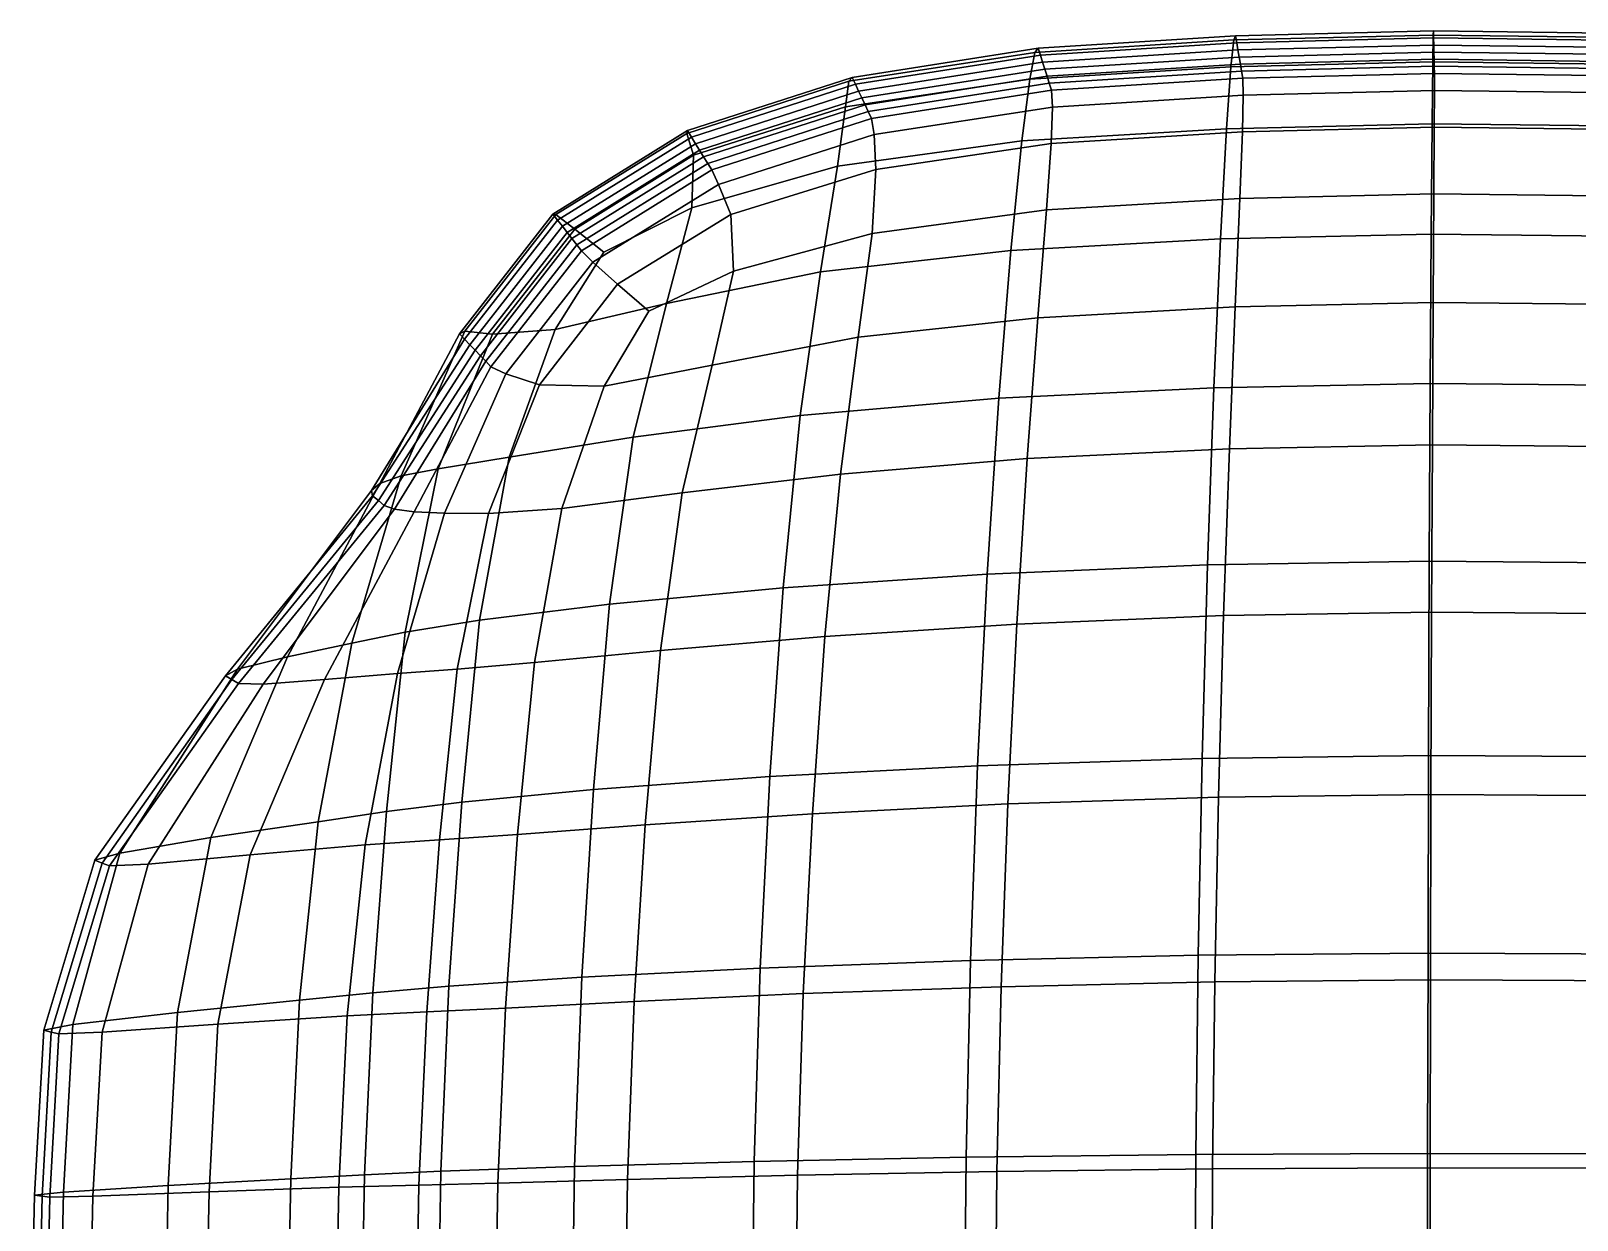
# Model space of a CAD drawing. Extents: x -19.4 to 22.4, y -12.8 to 18.3.
# Drawn here: x -19.42 to 1.5, y 2.23 to 18.33 of the extents above; entities that cross this region are included whole.
import ezdxf

# ---------------------------------------------------------------- set-up
doc = ezdxf.new("R2010")
doc.units = 0
doc.header["$MEASUREMENT"] = 0
doc.layers.add('Boundaries', color=7, linetype='CONTINUOUS')

msp = doc.modelspace()

# ---------------------------------------------------------------- linework, layer by layer
at = {"layer": 'Boundaries'}
for points in [[(-3.14298, 18.20261, 31.34389), (-5.83374, 18.0345, 31.05442), (-5.90399, 17.67125, 31.42837), (-3.18129, 17.83858, 31.72597)], [(-3.14298, 18.20261, 31.34389), (-3.11924, 18.25868, 31.10717), (-5.78996, 18.09095, 30.8214), (-5.83374, 18.0345, 31.05442)], [(-3.10293, 18.16317, 30.94444), (-5.75968, 17.99632, 30.66017), (-5.78996, 18.09095, 30.8214), (-3.11924, 18.25868, 31.10717)], [(-3.14298, 18.20261, 31.34389), (-3.18129, 17.83858, 31.72597), (-0.45187, 17.90522, 31.84449), (-0.4464, 18.26954, 31.45914)], [(-3.14298, 18.20261, 31.34389), (-0.4464, 18.26954, 31.45914), (-0.44302, 18.32546, 31.22093), (-3.11924, 18.25868, 31.10717)], [(-3.10293, 18.16317, 30.94444), (-3.11924, 18.25868, 31.10717), (-0.44302, 18.32546, 31.22093), (-0.4407, 18.22959, 31.05761)], [(-3.10293, 18.16317, 30.94444), (-0.4407, 18.22959, 31.05761), (-0.43838, 18.13373, 30.89429), (-3.08661, 18.06766, 30.78172)], [(2.25099, 18.23591, 31.40123), (-0.4464, 18.26954, 31.45914), (-0.45187, 17.90522, 31.84449), (2.27849, 17.87173, 31.78494)], [(2.25099, 18.23591, 31.40123), (2.23397, 18.29191, 31.16377), (-0.44302, 18.32546, 31.22093), (-0.4464, 18.26954, 31.45914)], [(2.22228, 18.19622, 31.00075), (-0.4407, 18.22959, 31.05761), (-0.44302, 18.32546, 31.22093), (2.23397, 18.29191, 31.16377)], [(2.22228, 18.19622, 31.00075), (2.21059, 18.10053, 30.83773), (-0.43838, 18.13373, 30.89429), (-0.4407, 18.22959, 31.05761)], [(-8.35012, 17.64426, 30.70057), (-8.39631, 17.29703, 31.06205), (-5.90399, 17.67125, 31.42837), (-5.83374, 18.0345, 31.05442)], [(-8.35012, 17.64426, 30.70057), (-5.83374, 18.0345, 31.05442), (-5.78996, 18.09095, 30.8214), (-8.3053, 17.69688, 30.47306)], [(-8.26185, 17.60431, 30.31365), (-8.3053, 17.69688, 30.47306), (-5.78996, 18.09095, 30.8214), (-5.75968, 17.99632, 30.66017)], [(-8.26185, 17.60431, 30.31365), (-5.75968, 17.99632, 30.66017), (-5.72939, 17.90168, 30.49894), (-8.2184, 17.51173, 30.15425)], [(-3.10293, 18.16317, 30.94444), (-3.08661, 18.06766, 30.78172), (-5.72939, 17.90168, 30.49894), (-5.75968, 17.99632, 30.66017)], [(-3.07029, 17.97214, 30.61899), (-5.6991, 17.80704, 30.33771), (-5.72939, 17.90168, 30.49894), (-3.08661, 18.06766, 30.78172)], [(-3.07029, 17.97214, 30.61899), (-3.08661, 18.06766, 30.78172), (-0.43838, 18.13373, 30.89429), (-0.43607, 18.03787, 30.73097)], [(-3.07029, 17.97214, 30.61899), (-0.43607, 18.03787, 30.73097), (-0.43375, 17.94201, 30.56766), (-3.05397, 17.87664, 30.45628)], [(2.19891, 18.00485, 30.67471), (-0.43607, 18.03787, 30.73097), (-0.43838, 18.13373, 30.89429), (2.21059, 18.10053, 30.83773)], [(2.19891, 18.00485, 30.67471), (2.18722, 17.90916, 30.51169), (-0.43375, 17.94201, 30.56766), (-0.43607, 18.03787, 30.73097)], [(-8.17496, 17.41916, 29.99484), (-8.2184, 17.51173, 30.15425), (-5.72939, 17.90168, 30.49894), (-5.6991, 17.80704, 30.33771)], [(-8.17496, 17.41916, 29.99484), (-5.6991, 17.80704, 30.33771), (-5.66881, 17.71241, 30.17649), (-8.13151, 17.32659, 29.83544)], [(-3.23994, 17.00137, 32.31087), (-3.18129, 17.83858, 31.72597), (-5.90399, 17.67125, 31.42837), (-6.01112, 16.8371, 31.99867)], [(-3.07029, 17.97214, 30.61899), (-3.05397, 17.87664, 30.45628), (-5.66881, 17.71241, 30.17649), (-5.6991, 17.80704, 30.33771)], [(-3.03766, 17.78112, 30.29355), (-5.63853, 17.61778, 30.01526), (-5.66881, 17.71241, 30.17649), (-3.05397, 17.87664, 30.45628)], [(-3.23994, 17.00137, 32.31087), (-0.46025, 17.06684, 32.43528), (-0.45187, 17.90522, 31.84449), (-3.18129, 17.83858, 31.72597)], [(-3.03766, 17.78112, 30.29355), (-3.05397, 17.87664, 30.45628), (-0.43375, 17.94201, 30.56766), (-0.43143, 17.84615, 30.40434)], [(-3.03766, 17.78112, 30.29355), (-0.43143, 17.84615, 30.40434), (-0.42911, 17.75029, 30.24102), (-3.02134, 17.68561, 30.13082)], [(2.32063, 17.03394, 32.37276), (2.27849, 17.87173, 31.78494), (-0.45187, 17.90522, 31.84449), (-0.46025, 17.06684, 32.43528)], [(2.17554, 17.81348, 30.34867), (-0.43143, 17.84615, 30.40434), (-0.43375, 17.94201, 30.56766), (2.18722, 17.90916, 30.51169)], [(2.17554, 17.81348, 30.34867), (2.16385, 17.71779, 30.18565), (-0.42911, 17.75029, 30.24102), (-0.43143, 17.84615, 30.40434)], [(-8.35012, 17.64426, 30.70057), (-8.3053, 17.69688, 30.47306), (-10.53611, 16.97615, 30.19215), (-10.54378, 16.93827, 30.41778)], [(-8.35012, 17.64426, 30.70057), (-10.54378, 16.93827, 30.41778), (-10.45342, 16.64309, 30.77762), (-8.39631, 17.29703, 31.06205)], [(-8.26185, 17.60431, 30.31365), (-10.481, 16.88735, 30.03421), (-10.53611, 16.97615, 30.19215), (-8.3053, 17.69688, 30.47306)], [(-8.26185, 17.60431, 30.31365), (-8.2184, 17.51173, 30.15425), (-10.42588, 16.79855, 29.87627), (-10.481, 16.88735, 30.03421)], [(-8.50615, 16.49445, 31.59906), (-6.01112, 16.8371, 31.99867), (-5.90399, 17.67125, 31.42837), (-8.39631, 17.29703, 31.06205)], [(-8.08807, 17.23402, 29.67603), (-8.13151, 17.32659, 29.83544), (-5.66881, 17.71241, 30.17649), (-5.63853, 17.61778, 30.01526)], [(-8.08807, 17.23402, 29.67603), (-5.63853, 17.61778, 30.01526), (-5.60824, 17.52314, 29.85403), (-8.04462, 17.14144, 29.51662)], [(-3.03766, 17.78112, 30.29355), (-3.02134, 17.68561, 30.13082), (-5.60824, 17.52314, 29.85403), (-5.63853, 17.61778, 30.01526)], [(-3.01414, 17.45642, 30.05899), (-5.59459, 17.2952, 29.78139), (-5.60824, 17.52314, 29.85403), (-3.02134, 17.68561, 30.13082)], [(-3.01414, 17.45642, 30.05899), (-3.02134, 17.68561, 30.13082), (-0.42911, 17.75029, 30.24102), (-0.4281, 17.5206, 30.16952)], [(2.15871, 17.48835, 30.11399), (-0.4281, 17.5206, 30.16952), (-0.42911, 17.75029, 30.24102), (2.16385, 17.71779, 30.18565)], [(-8.17496, 17.41916, 29.99484), (-10.37076, 16.70974, 29.71833), (-10.42588, 16.79855, 29.87627), (-8.2184, 17.51173, 30.15425)], [(-8.17496, 17.41916, 29.99484), (-8.13151, 17.32659, 29.83544), (-10.31565, 16.62094, 29.5604), (-10.37076, 16.70974, 29.71833)], [(-8.00833, 16.92205, 29.44394), (-8.04462, 17.14144, 29.51662), (-5.60824, 17.52314, 29.85403), (-5.59459, 17.2952, 29.78139)], [(-3.01414, 17.45642, 30.05899), (-3.02463, 16.96013, 30.16365), (-5.61325, 16.80104, 29.88071), (-5.59459, 17.2952, 29.78139)], [(-3.01414, 17.45642, 30.05899), (-0.4281, 17.5206, 30.16952), (-0.42962, 17.02349, 30.27634), (-3.02463, 16.96013, 30.16365)], [(2.15871, 17.48835, 30.11399), (2.16629, 16.99166, 30.21972), (-0.42962, 17.02349, 30.27634), (-0.4281, 17.5206, 30.16952)], [(-8.50615, 16.49445, 31.59906), (-8.39631, 17.29703, 31.06205), (-10.45342, 16.64309, 30.77762), (-10.47426, 15.93048, 31.26641)], [(-8.08807, 17.23402, 29.67603), (-10.26054, 16.53214, 29.40246), (-10.31565, 16.62094, 29.5604), (-8.13151, 17.32659, 29.83544)], [(-8.08807, 17.23402, 29.67603), (-8.04462, 17.14144, 29.51662), (-10.20542, 16.44333, 29.24452), (-10.26054, 16.53214, 29.40246)], [(-8.00833, 16.92205, 29.44394), (-5.59459, 17.2952, 29.78139), (-5.61325, 16.80104, 29.88071), (-7.98491, 16.44951, 29.54007)], [(-12.29182, 15.76357, 29.95844), (-12.35646, 15.84647, 30.11599), (-10.53611, 16.97615, 30.19215), (-10.481, 16.88735, 30.03421)], [(-12.31486, 15.83831, 30.34209), (-10.54378, 16.93827, 30.41778), (-10.53611, 16.97615, 30.19215), (-12.35646, 15.84647, 30.11599)], [(-8.00833, 16.92205, 29.44394), (-10.11417, 16.24811, 29.17839), (-10.20542, 16.44333, 29.24452), (-8.04462, 17.14144, 29.51662)], [(-3.23994, 17.00137, 32.31087), (-6.01112, 16.8371, 31.99867), (-6.15938, 15.35462, 32.78789), (-3.32135, 15.51141, 33.12269)], [(-3.05998, 16.05706, 30.51621), (-5.67724, 15.90191, 30.22135), (-5.61325, 16.80104, 29.88071), (-3.02463, 16.96013, 30.16365)], [(-3.23994, 17.00137, 32.31087), (-3.32135, 15.51141, 33.12269), (-0.4719, 15.57395, 33.25623), (-0.46025, 17.06684, 32.43528)], [(-3.05998, 16.05706, 30.51621), (-3.02463, 16.96013, 30.16365), (-0.42962, 17.02349, 30.27634), (-0.43469, 16.11888, 30.63371)], [(2.32063, 17.03394, 32.37276), (-0.46025, 17.06684, 32.43528), (-0.4719, 15.57395, 33.25623), (2.37915, 15.54252, 33.18912)], [(2.19174, 16.08781, 30.57466), (-0.43469, 16.11888, 30.63371), (-0.42962, 17.02349, 30.27634), (2.16629, 16.99166, 30.21972)], [(-12.31486, 15.83831, 30.34209), (-12.05647, 15.64412, 30.70438), (-10.45342, 16.64309, 30.77762), (-10.54378, 16.93827, 30.41778)], [(-12.29182, 15.76357, 29.95844), (-10.481, 16.88735, 30.03421), (-10.42588, 16.79855, 29.87627), (-12.22718, 15.68068, 29.8009)], [(-12.16254, 15.59778, 29.64336), (-12.22718, 15.68068, 29.8009), (-10.42588, 16.79855, 29.87627), (-10.37076, 16.70974, 29.71833)], [(-8.00833, 16.92205, 29.44394), (-7.98491, 16.44951, 29.54007), (-9.94893, 15.83988, 29.29228), (-10.11417, 16.24811, 29.17839)], [(-8.50615, 16.49445, 31.59906), (-8.73677, 15.06519, 32.32157), (-6.15938, 15.35462, 32.78789), (-6.01112, 16.8371, 31.99867)], [(-8.03747, 15.58562, 29.85799), (-7.98491, 16.44951, 29.54007), (-5.61325, 16.80104, 29.88071), (-5.67724, 15.90191, 30.22135)], [(-12.16254, 15.59778, 29.64336), (-10.37076, 16.70974, 29.71833), (-10.31565, 16.62094, 29.5604), (-12.09791, 15.51489, 29.48583)], [(-12.03327, 15.432, 29.32829), (-12.09791, 15.51489, 29.48583), (-10.31565, 16.62094, 29.5604), (-10.26054, 16.53214, 29.40246)], [(-11.66475, 15.32987, 31.10499), (-10.47426, 15.93048, 31.26641), (-10.45342, 16.64309, 30.77762), (-12.05647, 15.64412, 30.70438)], [(-12.03327, 15.432, 29.32829), (-10.26054, 16.53214, 29.40246), (-10.20542, 16.44333, 29.24452), (-11.96863, 15.3491, 29.17075)], [(-11.81461, 15.19494, 29.10955), (-11.96863, 15.3491, 29.17075), (-10.20542, 16.44333, 29.24452), (-10.11417, 16.24811, 29.17839)], [(-8.50615, 16.49445, 31.59906), (-10.47426, 15.93048, 31.26641), (-10.81765, 14.63602, 31.85002), (-8.73677, 15.06519, 32.32157)], [(-8.03747, 15.58562, 29.85799), (-9.91114, 15.07401, 29.58543), (-9.94893, 15.83988, 29.29228), (-7.98491, 16.44951, 29.54007)], [(-11.81461, 15.19494, 29.10955), (-10.11417, 16.24811, 29.17839), (-9.94893, 15.83988, 29.29228), (-11.48054, 14.89682, 29.23768)], [(-3.05998, 16.05706, 30.51621), (-0.43469, 16.11888, 30.63371), (-0.44391, 14.65035, 31.28401), (-3.12438, 14.59152, 31.15839)], [(2.19174, 16.08781, 30.57466), (2.23806, 14.62079, 31.22088), (-0.44391, 14.65035, 31.28401), (-0.43469, 16.11888, 30.63371)], [(-11.66475, 15.32987, 31.10499), (-12.32425, 14.28598, 31.38634), (-10.81765, 14.63602, 31.85002), (-10.47426, 15.93048, 31.26641)], [(-8.03747, 15.58562, 29.85799), (-5.67724, 15.90191, 30.22135), (-5.7941, 14.44403, 30.84344), (-8.2235, 14.18014, 30.42275)], [(-3.05998, 16.05706, 30.51621), (-3.12438, 14.59152, 31.15839), (-5.7941, 14.44403, 30.84344), (-5.67724, 15.90191, 30.22135)], [(-12.29182, 15.76357, 29.95844), (-13.54983, 14.15182, 30.21946), (-13.62109, 14.22624, 30.37837), (-12.35646, 15.84647, 30.11599)], [(-12.31486, 15.83831, 30.34209), (-12.35646, 15.84647, 30.11599), (-13.62109, 14.22624, 30.37837), (-13.54597, 14.26299, 30.60051)], [(-12.29182, 15.76357, 29.95844), (-12.22718, 15.68068, 29.8009), (-13.47858, 14.0774, 30.06054), (-13.54983, 14.15182, 30.21946)], [(-12.31486, 15.83831, 30.34209), (-13.54597, 14.26299, 30.60051), (-13.17382, 14.2212, 30.94731), (-12.05647, 15.64412, 30.70438)], [(-11.0587, 14.5334, 29.48891), (-11.48054, 14.89682, 29.23768), (-9.94893, 15.83988, 29.29228), (-9.91114, 15.07401, 29.58543)], [(-12.16254, 15.59778, 29.64336), (-13.40733, 14.00298, 29.90163), (-13.47858, 14.0774, 30.06054), (-12.22718, 15.68068, 29.8009)], [(-12.16254, 15.59778, 29.64336), (-12.09791, 15.51489, 29.48583), (-13.33608, 13.92857, 29.74272), (-13.40733, 14.00298, 29.90163)], [(-12.03327, 15.432, 29.32829), (-13.26482, 13.85415, 29.58381), (-13.33608, 13.92857, 29.74272), (-12.09791, 15.51489, 29.48583)], [(-11.66475, 15.32987, 31.10499), (-12.05647, 15.64412, 30.70438), (-13.17382, 14.2212, 30.94731), (-12.32425, 14.28598, 31.38634)], [(-8.03747, 15.58562, 29.85799), (-8.2235, 14.18014, 30.42275), (-10.20021, 13.80063, 30.0321), (-9.91114, 15.07401, 29.58543)], [(-3.41163, 13.49636, 34.02303), (-3.32135, 15.51141, 33.12269), (-6.15938, 15.35462, 32.78789), (-6.32343, 13.35281, 33.66116)], [(-3.41163, 13.49636, 34.02303), (-0.48483, 13.55368, 34.16753), (-0.4719, 15.57395, 33.25623), (-3.32135, 15.51141, 33.12269)], [(2.44408, 13.52487, 34.09489), (2.37915, 15.54252, 33.18912), (-0.4719, 15.57395, 33.25623), (-0.48483, 13.55368, 34.16753)], [(-12.03327, 15.432, 29.32829), (-11.96863, 15.3491, 29.17075), (-13.19357, 13.77973, 29.4249), (-13.26482, 13.85415, 29.58381)], [(-11.81461, 15.19494, 29.10955), (-12.99403, 13.68184, 29.35367), (-13.19357, 13.77973, 29.4249), (-11.96863, 15.3491, 29.17075)], [(-9.00908, 13.12218, 33.12335), (-6.32343, 13.35281, 33.66116), (-6.15938, 15.35462, 32.78789), (-8.73677, 15.06519, 32.32157)], [(-11.81461, 15.19494, 29.10955), (-11.48054, 14.89682, 29.23768), (-12.53805, 13.53488, 29.45378), (-12.99403, 13.68184, 29.35367)], [(-11.0587, 14.5334, 29.48891), (-9.91114, 15.07401, 29.58543), (-10.20021, 13.80063, 30.0321), (-11.66166, 13.51792, 29.69892)], [(-9.00908, 13.12218, 33.12335), (-8.73677, 15.06519, 32.32157), (-10.81765, 14.63602, 31.85002), (-11.267, 12.82603, 32.5042)], [(-11.0587, 14.5334, 29.48891), (-11.66166, 13.51792, 29.69892), (-12.53805, 13.53488, 29.45378), (-11.48054, 14.89682, 29.23768)], [(-3.20291, 12.67067, 31.94155), (-3.12438, 14.59152, 31.15839), (-0.44391, 14.65035, 31.28401), (-0.45517, 12.72449, 32.07721)], [(2.29456, 12.69744, 32.00902), (-0.45517, 12.72449, 32.07721), (-0.44391, 14.65035, 31.28401), (2.23806, 14.62079, 31.22088)], [(-12.9475, 12.55469, 31.90084), (-11.267, 12.82603, 32.5042), (-10.81765, 14.63602, 31.85002), (-12.32425, 14.28598, 31.38634)], [(-8.46338, 12.32735, 31.11701), (-8.2235, 14.18014, 30.42275), (-5.7941, 14.44403, 30.84344), (-5.93657, 12.53591, 31.60182)], [(-3.20291, 12.67067, 31.94155), (-5.93657, 12.53591, 31.60182), (-5.7941, 14.44403, 30.84344), (-3.12438, 14.59152, 31.15839)], [(-14.80864, 12.10535, 30.51642), (-14.69457, 12.20069, 30.75676), (-13.62109, 14.22624, 30.37837), (-13.54983, 14.15182, 30.21946)], [(-14.40943, 12.3037, 31.05731), (-13.54597, 14.26299, 30.60051), (-13.62109, 14.22624, 30.37837), (-14.69457, 12.20069, 30.75676)], [(-14.40943, 12.3037, 31.05731), (-13.90953, 12.39891, 31.42179), (-13.17382, 14.2212, 30.94731), (-13.54597, 14.26299, 30.60051)], [(-12.9475, 12.55469, 31.90084), (-12.32425, 14.28598, 31.38634), (-13.17382, 14.2212, 30.94731), (-13.90953, 12.39891, 31.42179)], [(-14.80864, 12.10535, 30.51642), (-13.54983, 14.15182, 30.21946), (-13.47858, 14.0774, 30.06054), (-14.794, 12.03115, 30.32937)], [(-14.71579, 11.96755, 30.16903), (-14.794, 12.03115, 30.32937), (-13.47858, 14.0774, 30.06054), (-13.40733, 14.00298, 29.90163)], [(-8.46338, 12.32735, 31.11701), (-10.60509, 12.07253, 30.59465), (-10.20021, 13.80063, 30.0321), (-8.2235, 14.18014, 30.42275)], [(-14.71579, 11.96755, 30.16903), (-13.40733, 14.00298, 29.90163), (-13.33608, 13.92857, 29.74272), (-14.63759, 11.90395, 30.00871)], [(-14.49715, 11.85072, 29.87453), (-14.63759, 11.90395, 30.00871), (-13.33608, 13.92857, 29.74272), (-13.26482, 13.85415, 29.58381)], [(-14.49715, 11.85072, 29.87453), (-13.26482, 13.85415, 29.58381), (-13.19357, 13.77973, 29.4249), (-14.23336, 11.81775, 29.79141)], [(-13.81963, 11.80009, 29.78608), (-14.23336, 11.81775, 29.79141), (-13.19357, 13.77973, 29.4249), (-12.99403, 13.68184, 29.35367)], [(-13.81963, 11.80009, 29.78608), (-12.99403, 13.68184, 29.35367), (-12.53805, 13.53488, 29.45378), (-13.22799, 11.79139, 29.88217)], [(-12.23411, 11.86294, 30.14314), (-11.66166, 13.51792, 29.69892), (-10.20021, 13.80063, 30.0321), (-10.60509, 12.07253, 30.59465)], [(-12.23411, 11.86294, 30.14314), (-13.22799, 11.79139, 29.88217), (-12.53805, 13.53488, 29.45378), (-11.66166, 13.51792, 29.69892)], [(-3.41163, 13.49636, 34.02303), (-6.32343, 13.35281, 33.66116), (-6.47978, 10.97463, 34.49345), (-3.49785, 11.09853, 34.88288)], [(-3.41163, 13.49636, 34.02303), (-3.49785, 11.09853, 34.88288), (-0.49719, 11.14806, 35.03857), (-0.48483, 13.55368, 34.16753)], [(2.44408, 13.52487, 34.09489), (-0.48483, 13.55368, 34.16753), (-0.49719, 11.14806, 35.03857), (2.50612, 11.12316, 34.9603)], [(-9.00908, 13.12218, 33.12335), (-9.24083, 10.7876, 33.90563), (-6.47978, 10.97463, 34.49345), (-6.32343, 13.35281, 33.66116)], [(-9.00908, 13.12218, 33.12335), (-11.267, 12.82603, 32.5042), (-11.58876, 10.56583, 33.2086), (-9.24083, 10.7876, 33.90563)], [(-12.9475, 12.55469, 31.90084), (-13.34729, 10.35021, 32.5309), (-11.58876, 10.56583, 33.2086), (-11.267, 12.82603, 32.5042)], [(-12.9475, 12.55469, 31.90084), (-13.90953, 12.39891, 31.42179), (-14.35542, 10.18642, 32.01611), (-13.34729, 10.35021, 32.5309)], [(-3.20291, 12.67067, 31.94155), (-3.28167, 10.41261, 32.72702), (-6.07931, 10.29636, 32.36166), (-5.93657, 12.53591, 31.60182)], [(-3.20291, 12.67067, 31.94155), (-0.45517, 12.72449, 32.07721), (-0.46646, 10.45908, 32.87309), (-3.28167, 10.41261, 32.72702)], [(2.29456, 12.69744, 32.00902), (2.35123, 10.43572, 32.79966), (-0.46646, 10.45908, 32.87309), (-0.45517, 12.72449, 32.07721)], [(-14.40943, 12.3037, 31.05731), (-15.07512, 10.03916, 31.55327), (-14.35542, 10.18642, 32.01611), (-13.90953, 12.39891, 31.42179)], [(-8.46338, 12.32735, 31.11701), (-5.93657, 12.53591, 31.60182), (-6.07931, 10.29636, 32.36166), (-8.67549, 10.12763, 31.83134)], [(-14.80864, 12.10535, 30.51642), (-16.62343, 9.68665, 30.44532), (-15.94547, 9.85486, 30.974), (-14.69457, 12.20069, 30.75676)], [(-14.40943, 12.3037, 31.05731), (-14.69457, 12.20069, 30.75676), (-15.94547, 9.85486, 30.974), (-15.07512, 10.03916, 31.55327)], [(-8.46338, 12.32735, 31.11701), (-8.67549, 10.12763, 31.83134), (-10.9015, 9.93924, 31.23921), (-10.60509, 12.07253, 30.59465)], [(-14.80864, 12.10535, 30.51642), (-14.794, 12.03115, 30.32937), (-16.78675, 9.59578, 30.1597), (-16.62343, 9.68665, 30.44532)], [(-14.71579, 11.96755, 30.16903), (-16.69801, 9.54505, 30.00026), (-16.78675, 9.59578, 30.1597), (-14.794, 12.03115, 30.32937)], [(-14.71579, 11.96755, 30.16903), (-14.63759, 11.90395, 30.00871), (-16.60927, 9.49432, 29.84083), (-16.69801, 9.54505, 30.00026)], [(-12.23411, 11.86294, 30.14314), (-10.60509, 12.07253, 30.59465), (-10.9015, 9.93924, 31.23921), (-12.60593, 9.77532, 30.72402)], [(-14.49715, 11.85072, 29.87453), (-16.27377, 9.4829, 29.80493), (-16.60927, 9.49432, 29.84083), (-14.63759, 11.90395, 30.00871)], [(-14.49715, 11.85072, 29.87453), (-14.23336, 11.81775, 29.79141), (-15.445, 9.54555, 30.00184), (-16.27377, 9.4829, 29.80493)], [(-13.81963, 11.80009, 29.78608), (-14.45713, 9.62762, 30.25979), (-15.445, 9.54555, 30.00184), (-14.23336, 11.81775, 29.79141)], [(-13.81963, 11.80009, 29.78608), (-13.22799, 11.79139, 29.88217), (-13.6485, 9.6848, 30.43951), (-14.45713, 9.62762, 30.25979)], [(-12.23411, 11.86294, 30.14314), (-12.60593, 9.77532, 30.72402), (-13.6485, 9.6848, 30.43951), (-13.22799, 11.79139, 29.88217)], [(-3.57008, 8.47879, 35.60326), (-3.49785, 11.09853, 34.88288), (-6.47978, 10.97463, 34.49345), (-6.61053, 8.38025, 35.18949)], [(-3.57008, 8.47879, 35.60326), (-0.50755, 8.51823, 35.76884), (-0.49719, 11.14806, 35.03857), (-3.49785, 11.09853, 34.88288)], [(2.55811, 8.4984, 35.68559), (2.50612, 11.12316, 34.9603), (-0.49719, 11.14806, 35.03857), (-0.50755, 8.51823, 35.76884)], [(-9.42093, 8.23188, 34.56645), (-6.61053, 8.38025, 35.18949), (-6.47978, 10.97463, 34.49345), (-9.24083, 10.7876, 33.90563)], [(-9.42093, 8.23188, 34.56645), (-9.24083, 10.7876, 33.90563), (-11.58876, 10.56583, 33.2086), (-11.80561, 8.05649, 33.82999)], [(-13.58763, 7.88662, 33.11667), (-11.80561, 8.05649, 33.82999), (-11.58876, 10.56583, 33.2086), (-13.34729, 10.35021, 32.5309)], [(-13.58763, 7.88662, 33.11667), (-13.34729, 10.35021, 32.5309), (-14.35542, 10.18642, 32.01611), (-14.60725, 7.75828, 32.57775)], [(-8.84457, 7.72827, 32.45173), (-8.67549, 10.12763, 31.83134), (-6.07931, 10.29636, 32.36166), (-6.20198, 7.86233, 33.01468)], [(-3.34944, 7.95478, 33.40288), (-6.20198, 7.86233, 33.01468), (-6.07931, 10.29636, 32.36166), (-3.28167, 10.41261, 32.72702)], [(-3.34944, 7.95478, 33.40288), (-3.28167, 10.41261, 32.72702), (-0.46646, 10.45908, 32.87309), (-0.47618, 7.99178, 33.55823)], [(2.40001, 7.97317, 33.48012), (-0.47618, 7.99178, 33.55823), (-0.46646, 10.45908, 32.87309), (2.35123, 10.43572, 32.79966)], [(-15.53116, 7.62196, 32.00534), (-14.60725, 7.75828, 32.57775), (-14.35542, 10.18642, 32.01611), (-15.07512, 10.03916, 31.55327)], [(-8.84457, 7.72827, 32.45173), (-11.10549, 7.57871, 31.82374), (-10.9015, 9.93924, 31.23921), (-8.67549, 10.12763, 31.83134)], [(-18.21559, 7.19767, 30.22372), (-16.98316, 7.40735, 31.10416), (-15.94547, 9.85486, 30.974), (-16.62343, 9.68665, 30.44532)], [(-15.53116, 7.62196, 32.00534), (-15.07512, 10.03916, 31.55327), (-15.94547, 9.85486, 30.974), (-16.98316, 7.40735, 31.10416)], [(-12.83292, 7.44857, 31.27725), (-12.60593, 9.77532, 30.72402), (-10.9015, 9.93924, 31.23921), (-11.10549, 7.57871, 31.82374)], [(-18.21559, 7.19767, 30.22372), (-16.62343, 9.68665, 30.44532), (-16.78675, 9.59578, 30.1597), (-18.5515, 7.10024, 29.81459)], [(-14.89448, 7.30951, 30.69332), (-16.45012, 7.17486, 30.12791), (-15.445, 9.54555, 30.00184), (-14.45713, 9.62762, 30.25979)], [(-14.89448, 7.30951, 30.69332), (-14.45713, 9.62762, 30.25979), (-13.6485, 9.6848, 30.43951), (-13.88793, 7.37623, 30.97349)], [(-12.83292, 7.44857, 31.27725), (-13.88793, 7.37623, 30.97349), (-13.6485, 9.6848, 30.43951), (-12.60593, 9.77532, 30.72402)], [(-18.45343, 7.06271, 29.65698), (-18.5515, 7.10024, 29.81459), (-16.78675, 9.59578, 30.1597), (-16.69801, 9.54505, 30.00026)], [(-18.45343, 7.06271, 29.65698), (-16.69801, 9.54505, 30.00026), (-16.60927, 9.49432, 29.84083), (-18.35536, 7.02517, 29.49938)], [(-17.83244, 7.04628, 29.58798), (-18.35536, 7.02517, 29.49938), (-16.60927, 9.49432, 29.84083), (-16.27377, 9.4829, 29.80493)], [(-17.83244, 7.04628, 29.58798), (-16.27377, 9.4829, 29.80493), (-15.445, 9.54555, 30.00184), (-16.45012, 7.17486, 30.12791)], [(-9.42093, 8.23188, 34.56645), (-9.55198, 5.63957, 35.04728), (-6.70584, 5.74409, 35.69685), (-6.61053, 8.38025, 35.18949)], [(-3.57008, 8.47879, 35.60326), (-6.61053, 8.38025, 35.18949), (-6.70584, 5.74409, 35.69685), (-3.6228, 5.81363, 36.129)], [(-3.57008, 8.47879, 35.60326), (-3.6228, 5.81363, 36.129), (-0.51512, 5.84148, 36.30206), (-0.50755, 8.51823, 35.76884)], [(2.55811, 8.4984, 35.68559), (-0.50755, 8.51823, 35.76884), (-0.51512, 5.84148, 36.30206), (2.59606, 5.82747, 36.21504)], [(-9.42093, 8.23188, 34.56645), (-11.80561, 8.05649, 33.82999), (-11.96308, 5.5163, 34.28123), (-9.55198, 5.63957, 35.04728)], [(-13.58763, 7.88662, 33.11667), (-13.76184, 5.39723, 33.54129), (-11.96308, 5.5163, 34.28123), (-11.80561, 8.05649, 33.82999)], [(-3.34944, 7.95478, 33.40288), (-3.3989, 5.45433, 33.89613), (-6.2914, 5.38909, 33.49068), (-6.20198, 7.86233, 33.01468)], [(-3.34944, 7.95478, 33.40288), (-0.47618, 7.99178, 33.55823), (-0.48328, 5.48046, 34.05849), (-3.3989, 5.45433, 33.89613)], [(2.40001, 7.97317, 33.48012), (2.43562, 5.46732, 33.97685), (-0.48328, 5.48046, 34.05849), (-0.47618, 7.99178, 33.55823)], [(-15.53116, 7.62196, 32.00534), (-15.7858, 5.20758, 32.36267), (-14.78958, 5.30762, 32.98439), (-14.60725, 7.75828, 32.57775)], [(-13.58763, 7.88662, 33.11667), (-14.60725, 7.75828, 32.57775), (-14.78958, 5.30762, 32.98439), (-13.76184, 5.39723, 33.54129)], [(-8.84457, 7.72827, 32.45173), (-6.20198, 7.86233, 33.01468), (-6.2914, 5.38909, 33.49068), (-8.9676, 5.29455, 32.90314)], [(-15.53116, 7.62196, 32.00534), (-16.98316, 7.40735, 31.10416), (-17.43609, 5.04081, 31.32632), (-15.7858, 5.20758, 32.36267)], [(-12.83292, 7.44857, 31.27725), (-11.10549, 7.57871, 31.82374), (-11.25362, 5.18916, 32.24823), (-12.99746, 5.09745, 31.67828)], [(-8.84457, 7.72827, 32.45173), (-8.9676, 5.29455, 32.90314), (-11.25362, 5.18916, 32.24823), (-11.10549, 7.57871, 31.82374)], [(-18.21559, 7.19767, 30.22372), (-18.85186, 4.87523, 30.29731), (-17.43609, 5.04081, 31.32632), (-16.98316, 7.40735, 31.10416)], [(-14.89448, 7.30951, 30.69332), (-13.88793, 7.37623, 30.97349), (-14.06128, 5.04625, 31.3601), (-15.13868, 4.9941, 31.03601)], [(-12.83292, 7.44857, 31.27725), (-12.99746, 5.09745, 31.67828), (-14.06128, 5.04625, 31.3601), (-13.88793, 7.37623, 30.97349)], [(-18.21559, 7.19767, 30.22372), (-18.5515, 7.10024, 29.81459), (-19.24317, 4.80086, 29.83511), (-18.85186, 4.87523, 30.29731)], [(-17.83244, 7.04628, 29.58798), (-16.45012, 7.17486, 30.12791), (-16.88883, 4.8826, 30.3431), (-18.45532, 4.77269, 29.66003)], [(-14.89448, 7.30951, 30.69332), (-15.13868, 4.9941, 31.03601), (-16.88883, 4.8826, 30.3431), (-16.45012, 7.17486, 30.12791)], [(-18.45343, 7.06271, 29.65698), (-19.14144, 4.77548, 29.67739), (-19.24317, 4.80086, 29.83511), (-18.5515, 7.10024, 29.81459)], [(-18.45343, 7.06271, 29.65698), (-18.35536, 7.02517, 29.49938), (-19.03972, 4.7501, 29.51968), (-19.14144, 4.77548, 29.67739)], [(-17.83244, 7.04628, 29.58798), (-18.45532, 4.77269, 29.66003), (-19.03972, 4.7501, 29.51968), (-18.35536, 7.02517, 29.49938)], [(-9.63368, 3.02241, 35.34706), (-6.76533, 3.0794, 36.01354), (-6.70584, 5.74409, 35.69685), (-9.55198, 5.63957, 35.04728)], [(-3.65574, 3.11735, 36.45745), (-3.6228, 5.81363, 36.129), (-6.70584, 5.74409, 35.69685), (-6.76533, 3.0794, 36.01354)], [(-3.65574, 3.11735, 36.45745), (-0.51985, 3.13256, 36.63529), (-0.51512, 5.84148, 36.30206), (-3.6228, 5.81363, 36.129)], [(2.61978, 3.12491, 36.54585), (2.59606, 5.82747, 36.21504), (-0.51512, 5.84148, 36.30206), (-0.51985, 3.13256, 36.63529)], [(-13.87017, 2.89058, 33.80531), (-12.06111, 2.95529, 34.56217), (-11.96308, 5.5163, 34.28123), (-13.76184, 5.39723, 33.54129)], [(-9.63368, 3.02241, 35.34706), (-9.55198, 5.63957, 35.04728), (-11.96308, 5.5163, 34.28123), (-12.06111, 2.95529, 34.56217)], [(-3.4298, 2.92469, 34.20428), (-6.34722, 2.88908, 33.78781), (-6.2914, 5.38909, 33.49068), (-3.3989, 5.45433, 33.89613)], [(-3.4298, 2.92469, 34.20428), (-3.3989, 5.45433, 33.89613), (-0.48328, 5.48046, 34.05849), (-0.48772, 2.93896, 34.37113)], [(2.45787, 2.93178, 34.28722), (-0.48772, 2.93896, 34.37113), (-0.48328, 5.48046, 34.05849), (2.43562, 5.46732, 33.97685)], [(-15.90314, 2.78779, 32.60324), (-14.90286, 2.84199, 33.23704), (-14.78958, 5.30762, 32.98439), (-15.7858, 5.20758, 32.36267)], [(-13.87017, 2.89058, 33.80531), (-13.76184, 5.39723, 33.54129), (-14.78958, 5.30762, 32.98439), (-14.90286, 2.84199, 33.23704)], [(-9.04431, 2.8375, 33.18458), (-11.34584, 2.78003, 32.5125), (-11.25362, 5.18916, 32.24823), (-8.9676, 5.29455, 32.90314)], [(-9.04431, 2.8375, 33.18458), (-8.9676, 5.29455, 32.90314), (-6.2914, 5.38909, 33.49068), (-6.34722, 2.88908, 33.78781)], [(-18.97704, 2.60782, 30.4985), (-17.55865, 2.69744, 31.54652), (-17.43609, 5.04081, 31.32632), (-18.85186, 4.87523, 30.29731)], [(-15.90314, 2.78779, 32.60324), (-15.7858, 5.20758, 32.36267), (-17.43609, 5.04081, 31.32632), (-17.55865, 2.69744, 31.54652)], [(-15.25122, 2.67351, 31.26671), (-15.13868, 4.9941, 31.03601), (-14.06128, 5.04625, 31.3601), (-14.16898, 2.70204, 31.60031)], [(-13.09977, 2.73003, 31.92764), (-14.16898, 2.70204, 31.60031), (-14.06128, 5.04625, 31.3601), (-12.99746, 5.09745, 31.67828)], [(-13.09977, 2.73003, 31.92764), (-12.99746, 5.09745, 31.67828), (-11.25362, 5.18916, 32.24823), (-11.34584, 2.78003, 32.5125)], [(-18.97704, 2.60782, 30.4985), (-18.85186, 4.87523, 30.29731), (-19.24317, 4.80086, 29.83511), (-19.36837, 2.5677, 30.02923)], [(-18.57788, 2.55297, 29.85699), (-18.45532, 4.77269, 29.66003), (-16.88883, 4.8826, 30.3431), (-17.00755, 2.61277, 30.55638)], [(-15.25122, 2.67351, 31.26671), (-17.00755, 2.61277, 30.55638), (-16.88883, 4.8826, 30.3431), (-15.13868, 4.9941, 31.03601)], [(-19.26598, 2.55412, 29.87048), (-19.36837, 2.5677, 30.02923), (-19.24317, 4.80086, 29.83511), (-19.14144, 4.77548, 29.67739)], [(-19.26598, 2.55412, 29.87048), (-19.14144, 4.77548, 29.67739), (-19.03972, 4.7501, 29.51968), (-19.1636, 2.54055, 29.71174)], [(-18.57788, 2.55297, 29.85699), (-19.1636, 2.54055, 29.71174), (-19.03972, 4.7501, 29.51968), (-18.45532, 4.77269, 29.66003)], [(-13.87017, 2.89058, 33.80531), (-13.91278, 0.37482, 33.90915), (-12.0997, 0.38326, 34.67273), (-12.06111, 2.95529, 34.56217)], [(-9.63368, 3.02241, 35.34706), (-12.06111, 2.95529, 34.56217), (-12.0997, 0.38326, 34.67273), (-9.66586, 0.39202, 35.46512)], [(-9.63368, 3.02241, 35.34706), (-9.66586, 0.39202, 35.46512), (-6.78878, 0.39946, 36.13835), (-6.76533, 3.0794, 36.01354)], [(-3.65574, 3.11735, 36.45745), (-6.76533, 3.0794, 36.01354), (-6.78878, 0.39946, 36.13835), (-3.66872, 0.40442, 36.58695)], [(-3.65574, 3.11735, 36.45745), (-3.66872, 0.40442, 36.58695), (-0.52171, 0.4064, 36.7667), (-0.51985, 3.13256, 36.63529)], [(-3.4298, 2.92469, 34.20428), (-0.48772, 2.93896, 34.37113), (-0.48947, 0.38129, 34.49442), (-3.44199, 0.37942, 34.32577)], [(2.61978, 3.12491, 36.54585), (-0.51985, 3.13256, 36.63529), (-0.52171, 0.4064, 36.7667), (2.62913, 0.4054, 36.6763)], [(2.45787, 2.93178, 34.28722), (2.46664, 0.38035, 34.40961), (-0.48947, 0.38129, 34.49442), (-0.48772, 2.93896, 34.37113)], [(-15.90314, 2.78779, 32.60324), (-17.55865, 2.69744, 31.54652), (-17.60677, 0.34966, 31.63297), (-15.94925, 0.36143, 32.69776)], [(-15.90314, 2.78779, 32.60324), (-15.94925, 0.36143, 32.69776), (-14.94739, 0.36849, 33.33635), (-14.90286, 2.84199, 33.23704)], [(-13.87017, 2.89058, 33.80531), (-14.90286, 2.84199, 33.23704), (-14.94739, 0.36849, 33.33635), (-13.91278, 0.37482, 33.90915)], [(-13.09977, 2.73003, 31.92764), (-13.14001, 0.354, 32.02571), (-14.21132, 0.35034, 31.69473), (-14.16898, 2.70204, 31.60031)], [(-13.09977, 2.73003, 31.92764), (-11.34584, 2.78003, 32.5125), (-11.38214, 0.36053, 32.6165), (-13.14001, 0.354, 32.02571)], [(-9.04431, 2.8375, 33.18458), (-9.07452, 0.36803, 33.29542), (-11.38214, 0.36053, 32.6165), (-11.34584, 2.78003, 32.5125)], [(-9.04431, 2.8375, 33.18458), (-6.34722, 2.88908, 33.78781), (-6.36922, 0.37477, 33.90491), (-9.07452, 0.36803, 33.29542)], [(-3.4298, 2.92469, 34.20428), (-3.44199, 0.37942, 34.32577), (-6.36922, 0.37477, 33.90491), (-6.34722, 2.88908, 33.78781)], [(-18.97704, 2.60782, 30.4985), (-19.36837, 2.5677, 30.02923), (-19.41747, 0.33277, 30.10536), (-19.02615, 0.33799, 30.57742)], [(-19.26598, 2.55412, 29.87048), (-19.31482, 0.33101, 29.94621), (-19.41747, 0.33277, 30.10536), (-19.36837, 2.5677, 30.02923)], [(-19.26598, 2.55412, 29.87048), (-19.1636, 2.54055, 29.71174), (-19.21218, 0.32925, 29.78707), (-19.31482, 0.33101, 29.94621)], [(-18.57788, 2.55297, 29.85699), (-18.62595, 0.33088, 29.93425), (-19.21218, 0.32925, 29.78707), (-19.1636, 2.54055, 29.71174)], [(-18.97704, 2.60782, 30.4985), (-19.02615, 0.33799, 30.57742), (-17.60677, 0.34966, 31.63297), (-17.55865, 2.69744, 31.54652)], [(-18.57788, 2.55297, 29.85699), (-17.00755, 2.61277, 30.55638), (-17.05415, 0.33868, 30.64012), (-18.62595, 0.33088, 29.93425)], [(-15.25122, 2.67351, 31.26671), (-15.29543, 0.34661, 31.35736), (-17.05415, 0.33868, 30.64012), (-17.00755, 2.61277, 30.55638)], [(-15.25122, 2.67351, 31.26671), (-14.16898, 2.70204, 31.60031), (-14.21132, 0.35034, 31.69473), (-15.29543, 0.34661, 31.35736)]]:
    msp.add_3dface(points, dxfattribs=at)

doc.saveas('drawing.dxf')
